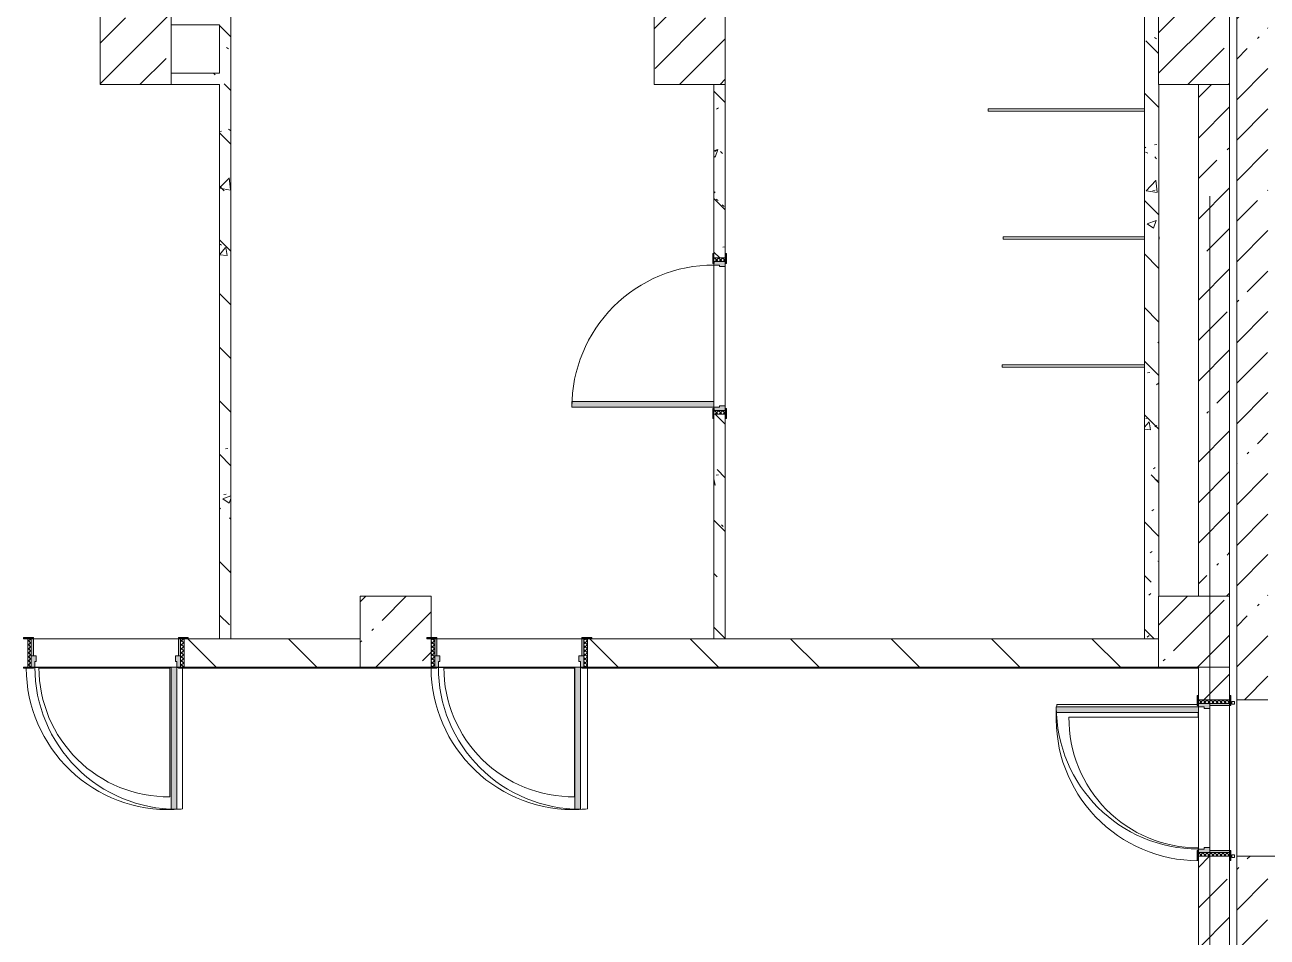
# Model space of a CAD drawing. Header units: millimetres. Extents: x -2911 to 185427, y -8553 to 29000.
# Drawn here: x 134637 to 143381, y 16700 to 23120 of the extents above; entities that cross this region are included whole.
import ezdxf

# ---------------------------------------------------------------- set-up
doc = ezdxf.new("R2010")
doc.units = ezdxf.units.MM
for name, color, linetype, lineweight, true_color in [('A-DOOR-2', 7, 'Continuous', 5, 0xaaaaaa), ('A-DOOR-3', 7, 'Continuous', 5, 0xe2e2e2), ('A-DOOR-FRAM-2', 7, 'Continuous', 5, 0xe2e2e2), ('A-DOOR-FRAM-3', 7, 'Continuous', 5, 0xaaaaaa), ('A-FLOR-2', 7, 'Continuous', 5, 0xaaaaaa), ('I-WALL-5', 7, 'Continuous', 5, 0x787878)]:
    doc.layers.add(name, color=color, linetype=linetype, lineweight=lineweight, true_color=true_color)
for name, color, linetype, lineweight in [('A-GENM-1', 7, 'Continuous', 5), ('A-WALL', 7, 'Continuous', 9), ('A-WALL-3', 7, 'Continuous', 5), ('I-WALL-3', 7, 'Continuous', 5), ('S-COLS-2', 7, 'Continuous', 5), ('Оси', 7, 'Continuous', 9)]:
    doc.layers.add(name, color=color, linetype=linetype, lineweight=lineweight)
pattern_1 = [(45, (58417.4, 0), (-285.1231, 285.1231), []), (45, (58702.5, 0), (-285.1231, 285.1231), [504.031, -100.806, 16.764, -84.042])]
pattern_2 = [(135, (58417.4, 0), (-377.1708, -377.1708), [533.4, -88.9, 17.78, -88.9]), (135, (58417.4, 376.94), (-377.1708, -377.1708), []), (50, (58417.4, 0), (637.6445, -55.7866), [66.675, -733.425]), (355, (58417.4, 0), (-123.3494, 668.699), [53.34, -586.74]), (100.451, (58470.5, -4.65), (514.299, 612.908), [56.665, -623.315]), (46.184, (58417.4, 177.8), (948.7764, -147.15), [100.012, -1100.137]), (96.636, (58496.45, 165.5), (830.909, 865.997), [84.998, -934.973]), (351.184, (58417.4, 177.8), (830.918, 865.988), [80.01, -880.11]), (21, (58506.3, 133.35), (530.6506, -357.9283), [66.675, -733.425]), (326, (58506.3, 133.35), (216.308, 644.6585), [53.34, -586.74]), (71.451, (58550.5, 103.5), (746.9596, 286.7243), [56.665, -623.315]), (37.5, (58417.39, 0), (10.81053, 295.9426), [16.764, -562.864, 16.764, -578.866, -588.962]), (37.5, (58417.39, 0), (10.81053, 295.9426), [-1175.258, 16.764, -572.198]), (7.5, (58417.4, 0), (233.8692, 350.6318), [16.764, -322.834, 16.764, -549.529, -224.472]), (7.5, (58417.4, 0), (233.8692, 350.6318), [-905.891, 16.764, -207.708]), (327.5, (58219.14, 0), (474.5678, -20.0513), [16.764, -205.486, 16.764, -676.656, -920.115]), (327.5, (58219.14, 0), (474.5678, -20.0513), [-915.67, 16.764, -903.351]), (317.5, (58130.24, 0), (518.4522, 88.9934), [16.764, -272.161, 16.764, -443.738, -653.415]), (317.5, (58130.24, 0), (518.4522, 88.9934), [-749.427, 16.764, -636.651])]

# ---------------------------------------------------------------- blocks, each defined once
blk = doc.blocks.new('BSC_Колонна _Прямоугольная - 500х500-23287078-2_9_1_птичка')
at = {"layer": 'S-COLS-2'}
h = blk.add_hatch(dxfattribs=at)
h.set_pattern_fill('FP_129', color=256, style=0, pattern_type=2)
h.set_pattern_definition([(45, (-84450, -22950), (-285.1231, 285.1231), []), (45, (-84164.88, -22950), (-285.1231, 285.1231), [504.031, -100.806, 16.764, -84.042])])
h.paths.add_polyline_path([(-250, -250), (250, -250), (250, 250), (-250, 250), (-250, -160)])
for p, q in [((250, 250), (-250, 250)), ((-250, 250), (-250, -250)), ((250, -250), (250, 250)), ((-250, -250), (250, -250))]:
    blk.add_line(p, q, dxfattribs=at)
blk = doc.blocks.new('BSC_Колонна _Прямоугольная - 500х500-V212-2_9_1_птичка')
at = {"layer": 'S-COLS-2'}
h = blk.add_hatch(dxfattribs=at)
h.set_pattern_fill('FP_152', color=256, style=0, pattern_type=2)
h.set_pattern_definition([(45, (-77000, -22950), (-285.1231, 285.1231), []), (45, (-76714.88, -22950), (-285.1231, 285.1231), [504.031, -100.806, 16.764, -84.042])])
h.paths.add_polyline_path([(-250, -250), (250, -250), (250, 250), (-250, 250), (-250, -160)])
for p, q in [((250, 250), (-250, 250)), ((-250, 250), (-250, -250)), ((250, -250), (250, 250)), ((-250, -250), (250, -250))]:
    blk.add_line(p, q, dxfattribs=at)
blk = doc.blocks.new('110_Дверь_СКБ_1Ст_Внутренняя1 - Д-4 1100x2100h_су мгн-V217-2_9_1_птичка')
at = {"layer": 'A-DOOR-2'}
h = blk.add_hatch(dxfattribs=at)
h.set_pattern_fill('FP_156', color=256, style=0, pattern_type=2)
h.set_pattern_definition([(135, (1751.41, 104.685), (-14.14214, -14.14214), []), (225, (1751.41, 104.685), (14.14214, -14.14214), [])])
h.paths.add_polyline_path([(537.5, -40), (562.5, -40), (562.5, 40), (537.5, 40)])
at = {"layer": 'A-DOOR-3'}
h = blk.add_hatch(color=256, dxfattribs=at)
h.paths.add_polyline_path([(-512.5, 40), (-512.5, -40), (-477.5, -40), (-477.5, 0), (-487.5, 0), (-487.5, 40)])
h.paths.add_polyline_path([(502.5, 0), (502.5, -40), (537.5, -40), (537.5, 40), (512.5, 40), (512.5, 0)])
at = {"layer": 'A-DOOR-FRAM-2'}
for points in [[(-487.5, 1040), (-487.5, 40), (-447.5, 40), (-447.5, 1040)], [(-567.5, 40), (-497.5, 40), (-497.5, 48), (-567.5, 48)], [(522.5, 40), (592.5, 40), (592.5, 48), (522.5, 48)], [(-567.5, -48), (-497.5, -48), (-497.5, -40), (-567.5, -40)], [(522.5, -48), (592.5, -48), (592.5, -40), (522.5, -40)]]:
    blk.add_hatch(color=256, dxfattribs=at).paths.add_polyline_path(points)
at = {"layer": 'A-DOOR-FRAM-3'}
h = blk.add_hatch(dxfattribs=at)
h.set_pattern_fill('FP_157', color=256, style=0, pattern_type=2)
h.set_pattern_definition([(45, (-371.384, 104.685), (-14.1421, 14.1421), []), (135, (-371.384, 104.685), (-14.1421, -14.1421), [])])
h.paths.add_polyline_path([(-537.5, -40), (-512.5, -40), (-512.5, 40), (-537.5, 40)])
at = {"layer": 'A-DOOR-2'}
for p, q in [((-487.5, 1040), (-487.5, 40)), ((-447.5, 1040), (-487.5, 1040)), ((-447.5, 40), (-447.5, 1040)), ((-487.5, 40), (-447.5, 40))]:
    blk.add_line(p, q, dxfattribs=at)
blk.add_arc((-487.5, 40), 1000, 360, 90, dxfattribs=at)
at = {"layer": 'A-DOOR-FRAM-3'}
for p, q in [((-497.5, 48), (-567.5, 48)), ((-567.5, 48), (-567.5, 40)), ((-567.5, 40), (-497.5, 40)), ((-512.5, 40), (-537.5, 40)), ((-537.5, 40), (-537.5, -40)), ((-487.5, 40), (-512.5, 40)), ((-512.5, 40), (-512.5, -40)), ((-512.5, -40), (-512.5, 40)), ((-497.5, 40), (-512.5, 40)), ((-512.5, 40), (-512.5, 39)), ((-512.5, 39), (-497.5, 39)), ((-497.5, 40), (-497.5, 48)), ((-497.5, 39), (-497.5, 40)), ((-487.5, 0), (-487.5, 40)), ((-477.5, 0), (-487.5, 0)), ((-477.5, -40), (-477.5, 0)), ((512.5, 0), (502.5, 0)), ((502.5, 0), (502.5, -40)), ((512.5, 40), (512.5, 0)), ((537.5, 40), (512.5, 40)), ((592.5, 48), (522.5, 48)), ((522.5, 48), (522.5, 40)), ((537.5, 40), (522.5, 40)), ((522.5, 40), (522.5, 39)), ((522.5, 40), (592.5, 40)), ((522.5, 39), (537.5, 39)), ((537.5, -40), (537.5, 40)), ((562.5, 40), (537.5, 40)), ((537.5, 40), (537.5, -40)), ((537.5, 39), (537.5, 40)), ((562.5, -40), (562.5, 40)), ((592.5, 40), (592.5, 48)), ((-497.5, -40), (-567.5, -40)), ((-567.5, -40), (-567.5, -48)), ((-567.5, -48), (-497.5, -48)), ((-537.5, -40), (-512.5, -40)), ((-497.5, -39), (-512.5, -39)), ((-512.5, -39), (-512.5, -40)), ((-512.5, -40), (-477.5, -40)), ((-512.5, -40), (-497.5, -40)), ((-497.5, -40), (-497.5, -39)), ((-497.5, -48), (-497.5, -40)), ((502.5, -40), (537.5, -40)), ((537.5, -39), (522.5, -39)), ((522.5, -39), (522.5, -40)), ((522.5, -40), (537.5, -40)), ((592.5, -40), (522.5, -40)), ((522.5, -40), (522.5, -48)), ((522.5, -48), (592.5, -48)), ((537.5, -40), (537.5, -39)), ((537.5, -40), (562.5, -40)), ((592.5, -48), (592.5, -40))]:
    blk.add_line(p, q, dxfattribs=at)
blk = doc.blocks.new('110_Дверь_СКБ_1Ст_Внутренняя1 - Д-4 1100x2100h_су мгн-V218-2_9_1_птичка')
at = {"layer": 'A-DOOR-2'}
h = blk.add_hatch(dxfattribs=at)
h.set_pattern_fill('FP_13', color=256, style=0, pattern_type=2)
h.set_pattern_definition([(135, (1751.41, 164.685), (-14.14214, -14.14214), []), (225, (1751.41, 164.685), (14.14214, -14.14214), [])])
h.paths.add_polyline_path([(562.5, 100), (537.5, 100), (537.5, -100), (562.5, -100)])
at = {"layer": 'A-DOOR-3'}
h = blk.add_hatch(color=256, dxfattribs=at)
h.paths.add_polyline_path([(512.5, 100), (512.5, 60), (502.5, 60), (502.5, 20), (537.5, 20), (537.5, 100)])
h.paths.add_polyline_path([(-487.5, 100), (-512.5, 100), (-512.5, 20), (-477.5, 20), (-477.5, 60), (-487.5, 60)])
at = {"layer": 'A-DOOR-FRAM-2'}
for points in [[(-487.5, 1100), (-487.5, 100), (-447.5, 100), (-447.5, 1100)], [(-567.5, 108), (-567.5, 100), (-497.5, 100), (-497.5, 108)], [(592.5, 108), (522.5, 108), (522.5, 100), (592.5, 100)], [(-497.5, 20), (-512.5, 20), (-512.5, -100), (-497.5, -100)], [(537.5, 20), (522.5, 20), (522.5, -100), (537.5, -100)], [(-567.5, -100), (-567.5, -108), (-497.5, -108), (-497.5, -100)], [(592.5, -100), (522.5, -100), (522.5, -108), (592.5, -108)]]:
    blk.add_hatch(color=256, dxfattribs=at).paths.add_polyline_path(points)
at = {"layer": 'A-DOOR-FRAM-3'}
h = blk.add_hatch(dxfattribs=at)
h.set_pattern_fill('FP_14', color=256, style=0, pattern_type=2)
h.set_pattern_definition([(45, (-371.384, 164.685), (-14.1421, 14.1421), []), (135, (-371.384, 164.685), (-14.1421, -14.1421), [])])
h.paths.add_polyline_path([(-512.5, 100), (-537.5, 100), (-537.5, -100), (-512.5, -100)])
at = {"layer": 'A-DOOR-2'}
for p, q in [((-487.5, 1100), (-487.5, 100)), ((-447.5, 1100), (-487.5, 1100)), ((-447.5, 100), (-447.5, 1100)), ((-487.5, 100), (-447.5, 100))]:
    blk.add_line(p, q, dxfattribs=at)
blk.add_arc((-487.5, 100), 1000, 360, 90, dxfattribs=at)
at = {"layer": 'A-DOOR-FRAM-3'}
for p, q in [((-497.5, 108), (-567.5, 108)), ((-567.5, 108), (-567.5, 100)), ((-567.5, 100), (-497.5, 100)), ((-512.5, 100), (-537.5, 100)), ((-537.5, 100), (-537.5, -100)), ((-487.5, 100), (-512.5, 100)), ((-512.5, 100), (-512.5, 20)), ((-512.5, -100), (-512.5, 100)), ((-497.5, 100), (-512.5, 100)), ((-512.5, 100), (-512.5, 99)), ((-512.5, 99), (-497.5, 99)), ((-497.5, 100), (-497.5, 108)), ((-497.5, 99), (-497.5, 100)), ((-487.5, 60), (-487.5, 100)), ((512.5, 100), (512.5, 60)), ((537.5, 100), (512.5, 100)), ((592.5, 108), (522.5, 108)), ((522.5, 108), (522.5, 100)), ((537.5, 100), (522.5, 100)), ((522.5, 100), (522.5, 99)), ((522.5, 100), (592.5, 100)), ((522.5, 99), (537.5, 99)), ((537.5, 20), (537.5, 100)), ((562.5, 100), (537.5, 100)), ((537.5, 100), (537.5, -100)), ((537.5, 99), (537.5, 100)), ((562.5, -100), (562.5, 100)), ((592.5, 100), (592.5, 108)), ((-512.5, 20), (-477.5, 20)), ((-497.5, 20), (-512.5, 20)), ((-512.5, 20), (-512.5, -100)), ((-497.5, -100), (-497.5, 20)), ((-477.5, 60), (-487.5, 60)), ((-477.5, 20), (-477.5, 60)), ((512.5, 60), (502.5, 60)), ((502.5, 60), (502.5, 20)), ((502.5, 20), (537.5, 20)), ((537.5, 20), (522.5, 20)), ((522.5, 20), (522.5, -100)), ((537.5, -100), (537.5, 20)), ((-497.5, -100), (-567.5, -100)), ((-567.5, -100), (-567.5, -108)), ((-567.5, -108), (-497.5, -108)), ((-537.5, -100), (-512.5, -100)), ((-512.5, -100), (-497.5, -100)), ((-497.5, -108), (-497.5, -100)), ((522.5, -100), (537.5, -100)), ((592.5, -100), (522.5, -100)), ((522.5, -100), (522.5, -108)), ((522.5, -108), (592.5, -108)), ((537.5, -100), (562.5, -100)), ((592.5, -108), (592.5, -100))]:
    blk.add_line(p, q, dxfattribs=at)
blk = doc.blocks.new('131_Сантехническая перегородка - СП-2-29831410-2_9_1_птичка')
at = {"layer": 'A-GENM-1'}
for p, q in [((0, 8), (1100, 8)), ((1100, 8), (1100, -8)), ((1100, -8), (0, -8))]:
    blk.add_line(p, q, dxfattribs=at)
blk = doc.blocks.new('131_Сантехническая перегородка - СП-2-16286057-2_9_1_птичка')
at = {"layer": 'A-GENM-1'}
for p, q in [((0, 8), (995.7, 8)), ((0, 8), (0, -8)), ((1100, 8), (1100, -8)), ((995.7, -8), (0, -8))]:
    blk.add_line(p, q, dxfattribs=at)
blk = doc.blocks.new('131_Сантехническая перегородка - СП-2-V221-2_9_1_птичка')
at = {"layer": 'A-GENM-1'}
for p, q in [((0, 8), (1000.7, 8)), ((0, 8), (0, -8)), ((1000.7, -8), (0, -8))]:
    blk.add_line(p, q, dxfattribs=at)
blk = doc.blocks.new('110_Дверь_СКБ_1Ст_Внутренняя1 - Д-4 _л_ 1100x2100h_су мгн-V246-2_9_1_птичка')
at = {"layer": 'A-DOOR-2'}
h = blk.add_hatch(dxfattribs=at)
h.set_pattern_fill('FP_46', color=256, style=0, pattern_type=2)
h.set_pattern_definition([(135, (1751.41, 174.685), (-14.14214, -14.14214), []), (225, (1751.41, 174.685), (14.14214, -14.14214), [])])
h.paths.add_polyline_path([(537.5, -110), (562.5, -110), (562.5, 110), (537.5, 110)])
at = {"layer": 'A-DOOR-3'}
h = blk.add_hatch(color=256, dxfattribs=at)
h.paths.add_polyline_path([(-512.5, 110), (-512.5, 30), (-477.5, 30), (-477.5, 70), (-487.5, 70), (-487.5, 110)])
h.paths.add_polyline_path([(502.5, 70), (502.5, 30), (537.5, 30), (537.5, 110), (512.5, 110), (512.5, 70)])
at = {"layer": 'A-DOOR-FRAM-2'}
for points in [[(472.5, 110), (512.5, 110), (512.5, 1110), (472.5, 1110), (472.5, 401.4)], [(-567.5, 110), (-497.5, 110), (-497.5, 118), (-567.5, 118)], [(522.5, 110), (592.5, 110), (592.5, 118), (522.5, 118)], [(-512.5, 30), (-512.5, -110), (-497.5, -110), (-497.5, 30)], [(522.5, -110), (537.5, -110), (537.5, 30), (522.5, 30)], [(-567.5, -118), (-497.5, -118), (-497.5, -110), (-567.5, -110)], [(522.5, -118), (592.5, -118), (592.5, -110), (522.5, -110)]]:
    blk.add_hatch(color=256, dxfattribs=at).paths.add_polyline_path(points)
at = {"layer": 'A-DOOR-FRAM-3'}
h = blk.add_hatch(dxfattribs=at)
h.set_pattern_fill('FP_47', color=256, style=0, pattern_type=2)
h.set_pattern_definition([(45, (-371.384, 174.685), (-14.1421, 14.1421), []), (135, (-371.384, 174.685), (-14.1421, -14.1421), [])])
h.paths.add_polyline_path([(-537.5, 110), (-537.5, -110), (-512.5, -110), (-512.5, 110)])
at = {"layer": 'A-DOOR-2'}
for p, q in [((512.5, 1110), (472.5, 1110)), ((472.5, 1110), (472.5, 110)), ((512.5, 110), (512.5, 1110)), ((472.5, 110), (512.5, 110))]:
    blk.add_line(p, q, dxfattribs=at)
blk.add_arc((512.5, 110), 1000, 90, 180, dxfattribs=at)
at = {"layer": 'A-DOOR-FRAM-3'}
for p, q in [((-497.5, 118), (-567.5, 118)), ((-567.5, 118), (-567.5, 110)), ((-567.5, 110), (-497.5, 110)), ((-512.5, 110), (-537.5, 110)), ((-537.5, 110), (-537.5, -110)), ((-487.5, 110), (-512.5, 110)), ((-512.5, 110), (-512.5, 30)), ((-512.5, -110), (-512.5, 110)), ((-497.5, 110), (-512.5, 110)), ((-512.5, 110), (-512.5, 109)), ((-512.5, 109), (-497.5, 109)), ((-497.5, 110), (-497.5, 118)), ((-497.5, 109), (-497.5, 110)), ((-487.5, 70), (-487.5, 110)), ((512.5, 110), (512.5, 70)), ((537.5, 110), (512.5, 110)), ((592.5, 118), (522.5, 118)), ((522.5, 118), (522.5, 110)), ((537.5, 110), (522.5, 110)), ((522.5, 110), (522.5, 109)), ((522.5, 110), (592.5, 110)), ((522.5, 109), (537.5, 109)), ((537.5, 30), (537.5, 110)), ((562.5, 110), (537.5, 110)), ((537.5, 110), (537.5, -110)), ((537.5, 109), (537.5, 110)), ((562.5, -110), (562.5, 110)), ((592.5, 110), (592.5, 118)), ((-512.5, 30), (-477.5, 30)), ((-497.5, 30), (-512.5, 30)), ((-512.5, 30), (-512.5, -110)), ((-497.5, -110), (-497.5, 30)), ((-477.5, 70), (-487.5, 70)), ((-477.5, 30), (-477.5, 70)), ((512.5, 70), (502.5, 70)), ((502.5, 70), (502.5, 30)), ((502.5, 30), (537.5, 30)), ((537.5, 30), (522.5, 30)), ((522.5, 30), (522.5, -110)), ((537.5, -110), (537.5, 30)), ((-497.5, -110), (-567.5, -110)), ((-567.5, -110), (-567.5, -118)), ((-567.5, -118), (-497.5, -118)), ((-537.5, -110), (-512.5, -110)), ((-512.5, -110), (-497.5, -110)), ((-497.5, -118), (-497.5, -110)), ((522.5, -110), (537.5, -110)), ((592.5, -110), (522.5, -110)), ((522.5, -110), (522.5, -118)), ((522.5, -118), (592.5, -118)), ((537.5, -110), (562.5, -110)), ((592.5, -118), (592.5, -110))]:
    blk.add_line(p, q, dxfattribs=at)
blk = doc.blocks.new('BSC_Колонна _Прямоугольная - 500х500-V265-2_9_1_птичка')
at = {"layer": 'S-COLS-2'}
h = blk.add_hatch(dxfattribs=at)
h.set_pattern_fill('FP_192', color=256, style=0, pattern_type=2)
h.set_pattern_definition([(45, (-78830, -18850), (-285.1231, 285.1231), []), (45, (-78544.88, -18850), (-285.1231, 285.1231), [504.031, -100.806, 16.764, -84.042])])
h.paths.add_polyline_path([(-206.5, -250), (250, -250), (250, -50), (220, -50), (220, -42), (250, -42), (250, 250), (-250, 250), (-250, -250)])
for p, q in [((250, 250), (-250, 250)), ((-250, 250), (-250, -250)), ((250, -42), (250, 250)), ((-250, -250), (220, -250))]:
    blk.add_line(p, q, dxfattribs=at)
blk = doc.blocks.new('BSC_Колонна _Прямоугольная - 500х500-V266-2_9_1_птичка')
at = {"layer": 'S-COLS-2'}
h = blk.add_hatch(dxfattribs=at)
h.set_pattern_fill('FP_193', color=256, style=0, pattern_type=2)
h.set_pattern_definition([(45, (-84450, -18850), (-285.1231, 285.1231), []), (45, (-84164.88, -18850), (-285.1231, 285.1231), [504.031, -100.806, 16.764, -84.042])])
h.paths.add_polyline_path([(-250, -250), (250, -250), (250, 250), (-250, 250), (-250, -109.1)])
for p, q in [((250, 250), (-250, 250)), ((-250, 250), (-250, -250)), ((250, -250), (250, 250)), ((-250, -250), (250, -250))]:
    blk.add_line(p, q, dxfattribs=at)
blk = doc.blocks.new('BSC_Колонна _Прямоугольная - 500х500-V267-2_9_1_птичка')
at = {"layer": 'S-COLS-2'}
h = blk.add_hatch(dxfattribs=at)
h.set_pattern_fill('FP_194', color=256, style=0, pattern_type=2)
h.set_pattern_definition([(45, (-80900, -22950), (-285.1231, 285.1231), []), (45, (-80614.88, -22950), (-285.1231, 285.1231), [504.031, -100.806, 16.764, -84.042])])
h.paths.add_polyline_path([(-250, -250), (250, -250), (250, 250), (-250, 250), (-250, -160)])
for p, q in [((250, 250), (-250, 250)), ((-250, 250), (-250, -250)), ((250, -250), (250, 250)), ((-250, -250), (250, -250))]:
    blk.add_line(p, q, dxfattribs=at)

msp = doc.modelspace()

# ---------------------------------------------------------------- hatches: boundary and pattern name
at = {"layer": 'I-WALL-3'}
h = msp.add_hatch(dxfattribs=at)
h.set_pattern_fill('FP_128', color=256, style=0, pattern_type=2)
h.set_pattern_definition(pattern_1)
h.paths.add_polyline_path([(143167.4, 18370), (143387.4, 18370), (143387.4, 27100), (143167.4, 27100), (143167.4, 18740.9)])
h = msp.add_hatch(dxfattribs=at)
h.set_pattern_fill('FP_128', color=256, style=0, pattern_type=2)
h.set_pattern_definition(pattern_1)
h.paths.add_polyline_path([(143117.4, 15150), (143117.4, 15530), (142897.4, 15530), (142897.4, 15150)])
h.paths.add_polyline_path([(142897.4, 18570), (143117.4, 18570), (143117.4, 18600), (142897.4, 18600)])
h.paths.add_polyline_path([(142897.4, 19100), (143117.4, 19100), (143117.4, 22700), (142897.4, 22700), (142897.4, 19319.3)])
h.paths.add_polyline_path([(143021.5, 23200), (143117.4, 23200), (143117.4, 26600), (142897.4, 26600), (142897.4, 23200)])
h = msp.add_hatch(dxfattribs=at)
h.set_pattern_fill('FP_131', color=256, style=0, pattern_type=2)
h.set_pattern_definition([(135, (58417.4, 0), (-353.5534, -353.5534), [])])
h.paths.add_polyline_path([(140751, 18600), (142617.4, 18600), (142617.4, 18800), (138597.4, 18800), (138597.4, 18600), (138895.9, 18600)])
h.paths.add_polyline_path([(135787.4, 18600), (136997.4, 18600), (136997.4, 18800), (135757.4, 18800), (135757.4, 18600)])
h.paths.add_polyline_path([(125177.4, 18600), (131957.4, 18600), (131957.4, 18800), (125177.4, 18800)])
h.paths.add_polyline_path([(132457.4, 18600), (134657.4, 18600), (134657.4, 18800), (132457.4, 18800), (132457.4, 18681)])
h = msp.add_hatch(dxfattribs=at)
h.set_pattern_fill('FP_128', color=256, style=0, pattern_type=2)
h.set_pattern_definition(pattern_1)
h.paths.add_polyline_path([(142897.4, 15530), (143117.4, 15530), (143117.4, 17270), (142897.4, 17270), (142897.4, 15848.6)])
h.paths.add_polyline_path([(143117.4, 18370), (143117.4, 18570), (142897.4, 18570), (142897.4, 18370)])
h = msp.add_hatch(dxfattribs=at)
h.set_pattern_fill('FP_128', color=256, style=0, pattern_type=2)
h.set_pattern_definition(pattern_1)
h.paths.add_polyline_path([(143167.4, 16300), (143387.4, 16300), (143387.4, 17270), (143167.4, 17270), (143167.4, 17005.5)])
at = {"layer": 'I-WALL-5'}
h = msp.add_hatch(dxfattribs=at)
h.set_pattern_fill('FP_139', color=256, style=0, pattern_type=2)
h.set_pattern_definition(pattern_2)
h.paths.add_polyline_path([(136007.4, 18800), (136087.4, 18800), (136087.4, 26900), (136007.4, 26900), (136007.4, 20476.2)])
h = msp.add_hatch(dxfattribs=at)
h.set_pattern_fill('FP_139', color=256, style=0, pattern_type=2)
h.set_pattern_definition(pattern_2)
h.paths.add_polyline_path([(142606, 18800), (142617.4, 18800), (142617.4, 26900), (142518.1, 26900), (142518.1, 18800)])
h = msp.add_hatch(dxfattribs=at)
h.set_pattern_fill('FP_139', color=256, style=0, pattern_type=2)
h.set_pattern_definition(pattern_2)
h.paths.add_polyline_path([(136007.4, 22700), (136007.4, 22780), (135667.4, 22780), (135667.4, 22700)])
h = msp.add_hatch(dxfattribs=at)
h.set_pattern_fill('FP_139', color=256, style=0, pattern_type=2)
h.set_pattern_definition(pattern_2)
h.paths.add_polyline_path([(139567.4, 18800), (139567.4, 20380), (139487.4, 20380), (139487.4, 18800)])
h.paths.add_polyline_path([(139487.4, 21480), (139567.4, 21480), (139567.4, 22700), (139487.4, 22700), (139487.4, 21510)])

# ---------------------------------------------------------------- linework, layer by layer
at = {"layer": 'A-FLOR-2'}
for p, q in [((134736.3, 18596.6), (134697.4, 18596.6)), ((135656.3, 18592.9), (134736.5, 18592.9)), ((135667.4, 18597.6), (135656.3, 18597.6)), ((135656.3, 18597.6), (135656.3, 17687.6)), ((135717.4, 18597.6), (135707.4, 18597.6)), ((135746.3, 17602.6), (135746.3, 18592)), ((137467.4, 18592.9), (135787.4, 18592.9)), ((137586.3, 18596.6), (137537.4, 18596.6)), ((138506.3, 18592.9), (137586.5, 18592.9)), ((138506.3, 18597.6), (138506.3, 17687.6)), ((138557.4, 18597.6), (138547.4, 18597.6)), ((138596.3, 17602.6), (138596.3, 18592)), ((142897.4, 18592.9), (138627.4, 18592.9)), ((143167.4, 18370), (143167.4, 17270)), ((142889.4, 18338.2), (141901.5, 18338.2)), ((142896.4, 18320), (142896.4, 18330)), ((142896.4, 18248.2), (142896.4, 18280)), ((141986.5, 18248.2), (142896.4, 18248.2)), ((142895.4, 17310), (142895.4, 17328.2))]:
    msp.add_line(p, q, dxfattribs=at)
for centre, radius, start, end in [((135646.3, 18597.6), 1000, 180.32046, 272.39422), ((135646.3, 18597.6), 910, 180.06296, 270.62964), ((138496.3, 18597.6), 1000, 180.32046, 272.39422), ((138496.3, 18597.6), 910, 180.06296, 270.62964), ((142896.4, 18238.2), 1000, 177.59974, 269.9427), ((142896.4, 18238.2), 1000, 174.26083, 175.30446), ((142896.4, 18238.2), 910, 179.37036, 269.93704), ((135646.3, 18597.6), 1000, 273.50823, 275.73917), ((138496.3, 18597.6), 1000, 272.93441, 275.73917)]:
    msp.add_arc(centre, radius, start, end, dxfattribs=at)
at = {"layer": 'A-WALL'}
for p, q in [((136007.4, 18800), (136087.4, 18800)), ((139487.4, 18800), (139567.4, 18800)), ((142518.1, 18800), (142617.4, 18800))]:
    msp.add_line(p, q, dxfattribs=at)
at = {"layer": 'A-WALL-3'}
for p, q in [((143152.4, 18358.5), (143132.4, 18358.5)), ((143132.4, 18358.5), (143132.4, 18338.5)), ((143132.4, 18338.5), (143152.4, 18338.5)), ((143152.4, 18338.5), (143152.4, 18358.5)), ((143152.4, 17280), (143132.4, 17280)), ((143132.4, 17280), (143132.4, 17260)), ((143132.4, 17260), (143152.4, 17260)), ((143152.4, 17260), (143152.4, 17280))]:
    msp.add_line(p, q, dxfattribs=at)
at = {"layer": 'I-WALL-3'}
for p, q in [((143167.4, 27100), (143167.4, 18370)), ((136087.4, 18800), (136087.4, 26900)), ((142518.1, 23420), (142518.1, 18800)), ((135667.4, 23120), (136007.4, 23120)), ((136007.4, 23120), (136007.4, 22780)), ((136007.4, 22780), (135667.4, 22780)), ((135667.4, 22700), (136007.4, 22700)), ((136007.4, 22700), (136007.4, 18800)), ((139487.4, 22700), (139487.4, 21510)), ((139567.4, 21510), (139567.4, 22700)), ((142618.1, 19100), (142618.1, 22700)), ((142897.4, 22700), (142897.4, 19100)), ((143117.4, 19100), (143117.4, 22700)), ((139487.4, 20470), (139487.4, 21430)), ((139567.4, 21420), (139567.4, 20440)), ((139487.4, 20350), (139487.4, 18800)), ((139567.4, 18800), (139567.4, 20350)), ((134697.4, 18800), (135717.4, 18800)), ((136007.4, 18800), (135787.4, 18800)), ((136997.4, 18800), (136087.4, 18800)), ((137537.4, 18800), (138557.4, 18800)), ((139487.4, 18800), (138627.4, 18800)), ((142518.1, 18800), (139567.4, 18800)), ((135667.4, 18600), (134707.4, 18600)), ((135787.4, 18600), (136997.4, 18600)), ((138507.4, 18600), (137547.4, 18600)), ((138627.4, 18600), (142617.4, 18600)), ((142897.4, 18600), (142897.4, 18400)), ((143117.4, 18400), (143117.4, 18600)), ((143167.4, 18370), (143387.4, 18370)), ((142897.4, 17320), (142897.4, 18280)), ((143117.4, 18330), (143117.4, 17310)), ((142897.4, 17240), (142897.4, 16130)), ((143117.4, 11550), (143117.4, 17240)), ((143167.4, 17270), (143167.4, 16100)), ((145379.1, 17270), (143167.4, 17270))]:
    msp.add_line(p, q, dxfattribs=at)
at = {"layer": 'Оси'}
msp.add_line((142977.4, 10029.8), (142977.4, 21915.1), dxfattribs=at)

# ---------------------------------------------------------------- block references
at = {"layer": 'A-DOOR-2'}
for name, p, rotation in [('110_Дверь_СКБ_1Ст_Внутренняя1 - Д-4 1100x2100h_су мгн-V217-2_9_1_птичка', (139527.4, 20917.5), 89.99999999999984), ('110_Дверь_СКБ_1Ст_Внутренняя1 - Д-4 1100x2100h_су мгн-V218-2_9_1_птичка', (135219.9, 18700), 180), ('110_Дверь_СКБ_1Ст_Внутренняя1 - Д-4 1100x2100h_су мгн-V218-2_9_1_птичка', (138059.9, 18700), 180), ('110_Дверь_СКБ_1Ст_Внутренняя1 - Д-4 _л_ 1100x2100h_су мгн-V246-2_9_1_птичка', (143007.4, 17807.5), 89.9999999999999)]:
    msp.add_blockref(name, p, dxfattribs=dict(at, rotation=rotation))
at = {"layer": 'A-GENM-1', "rotation": 180}
msp.add_blockref('131_Сантехническая перегородка - СП-2-29831410-2_9_1_птичка', (142518.1, 22520), dxfattribs=at)
at = {"layer": 'A-GENM-1'}
for name, p in [('131_Сантехническая перегородка - СП-2-16286057-2_9_1_птичка', (141522.4, 21620)), ('131_Сантехническая перегородка - СП-2-V221-2_9_1_птичка', (141517.4, 20720))]:
    msp.add_blockref(name, p, dxfattribs=at)
at = {"layer": 'S-COLS-2'}
for name, p in [('BSC_Колонна _Прямоугольная - 500х500-V212-2_9_1_птичка', (135417.4, 22950)), ('BSC_Колонна _Прямоугольная - 500х500-V267-2_9_1_птичка', (139317.4, 22950)), ('BSC_Колонна _Прямоугольная - 500х500-23287078-2_9_1_птичка', (142867.4, 22950)), ('BSC_Колонна _Прямоугольная - 500х500-V265-2_9_1_птичка', (137247.4, 18850)), ('BSC_Колонна _Прямоугольная - 500х500-V266-2_9_1_птичка', (142867.4, 18850))]:
    msp.add_blockref(name, p, dxfattribs=at)

doc.saveas('drawing.dxf')
